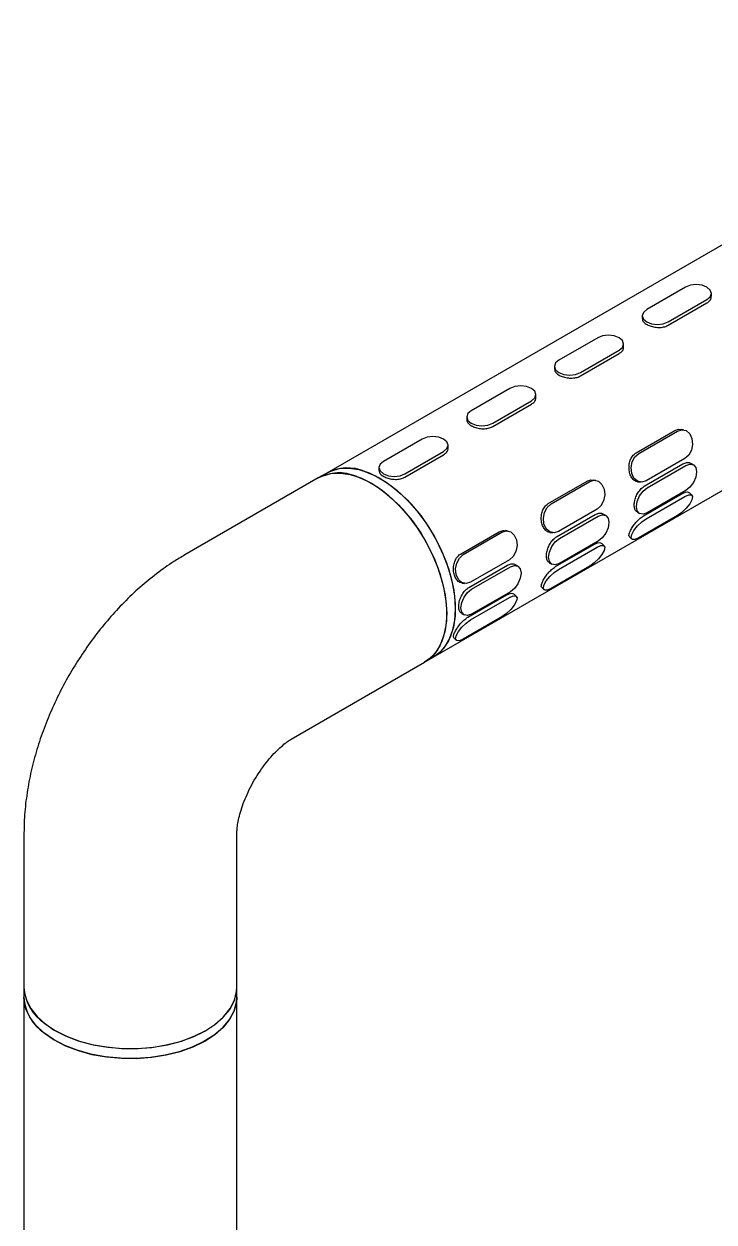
# Model space of a CAD drawing. Extents: x 97 to 1049, y 29 to 427.
# Drawn here: x 264.27 to 278.44, y 169.81 to 194.44 of the extents above; entities that cross this region are included whole.
import ezdxf

# ---------------------------------------------------------------- set-up
doc = ezdxf.new("R2010")
doc.units = 0
doc.header["$LTSCALE"] = 23.1
doc.header["$MEASUREMENT"] = 0
doc.layers.get('0').update_dxf_attribs({"linetype": 'CONTINUOUS'})

msp = doc.modelspace()

# ---------------------------------------------------------------- linework, layer by layer
at = {"color": 7, "linetype": 'Continuous', "lineweight": 25}
for p, q in [((313.35397, 209.96003), (270.48563, 185.21266)), ((272.67295, 181.42369), (315.5413, 206.17107)), ((277.85486, 189.03333), (277.05936, 188.5741)), ((277.50131, 188.31897), (278.2968, 188.7782)), ((277.50131, 188.24962), (278.2968, 188.70885)), ((278.38833, 188.84556), (278.38833, 188.90577)), ((276.96784, 188.44654), (276.96784, 188.38633)), ((276.05174, 187.99241), (275.25624, 187.53318)), ((275.69818, 187.27805), (276.49368, 187.73728)), ((276.58521, 187.80464), (276.58521, 187.86485)), ((275.69818, 187.2087), (276.49368, 187.66793)), ((275.16471, 187.40562), (275.16471, 187.34541)), ((274.24862, 186.95149), (273.45312, 186.49226)), ((274.78209, 186.76372), (274.78209, 186.82393)), ((273.89506, 186.23713), (274.69056, 186.69636)), ((273.89506, 186.16778), (274.69056, 186.62701)), ((273.36159, 186.3647), (273.36159, 186.30449)), ((276.84024, 185.62597), (277.63574, 186.0852)), ((276.89668, 185.61711), (277.69217, 186.07634)), ((277.81622, 186.10165), (277.76392, 186.10986)), ((272.44549, 185.91057), (271.65, 185.45134)), ((272.97896, 185.7228), (272.97896, 185.78301)), ((272.09194, 185.19621), (272.88743, 185.65544)), ((272.09194, 185.12686), (272.88743, 185.58609)), ((277.84333, 185.50952), (277.04783, 185.05029)), ((271.55847, 185.32378), (271.55847, 185.26357)), ((277.00814, 184.93978), (277.80364, 185.39901)), ((277.0682, 184.90511), (277.8637, 185.36434)), ((278.01994, 185.37981), (277.96779, 185.40991)), ((270.30885, 185.11061), (267.56881, 183.52882)), ((270.48563, 185.21266), (270.30885, 185.11061)), ((275.03712, 184.58505), (275.83261, 185.04428)), ((275.09356, 184.57619), (275.88905, 185.03542)), ((276.01309, 185.06072), (275.9608, 185.06893)), ((276.87149, 185.03319), (276.92379, 185.02498)), ((276.99139, 184.32942), (277.78689, 184.78865)), ((277.04783, 184.27312), (277.84333, 184.73235)), ((277.8637, 184.854), (277.0682, 184.39477)), ((277.98845, 184.75743), (277.94125, 184.80452)), ((275.20502, 183.89886), (276.00052, 184.35809)), ((276.0402, 184.4686), (275.24471, 184.00937)), ((275.26508, 183.86419), (276.06058, 184.32342)), ((276.21681, 184.33889), (276.16467, 184.36899)), ((276.85983, 184.4094), (276.91197, 184.3793)), ((277.69217, 184.34005), (276.89668, 183.88082)), ((273.234, 183.54413), (274.02949, 184.00336)), ((273.29043, 183.53527), (274.08593, 183.9945)), ((274.20997, 184.0198), (274.15768, 184.02801)), ((275.06837, 183.99227), (275.12067, 183.98406)), ((275.18827, 183.2885), (275.98377, 183.74773)), ((276.06058, 183.81308), (275.26508, 183.35385)), ((276.18533, 183.71651), (276.13813, 183.7636)), ((276.70435, 183.90282), (276.75155, 183.85573)), ((275.24471, 183.2322), (276.0402, 183.69143)), ((273.4019, 182.85794), (274.1974, 183.31717)), ((274.23708, 183.42768), (273.44159, 182.96845)), ((273.46196, 182.82327), (274.25745, 183.2825)), ((274.41369, 183.29797), (274.36155, 183.32807)), ((275.0567, 183.36848), (275.10884, 183.33838)), ((275.88905, 183.29912), (275.09356, 182.8399)), ((273.26525, 182.95135), (273.31755, 182.94314)), ((274.25745, 182.77216), (273.46196, 182.31293)), ((274.90123, 182.8619), (274.94843, 182.81481)), ((273.38515, 182.24758), (274.18065, 182.70681)), ((273.44159, 182.19128), (274.23708, 182.65051)), ((274.38221, 182.67559), (274.33501, 182.72268)), ((273.25358, 182.32756), (273.30572, 182.29746)), ((274.08593, 182.2582), (273.29043, 181.79897)), ((273.0981, 181.82098), (273.14531, 181.77389)), ((269.75613, 179.73985), (272.49617, 181.32164)), ((272.49617, 181.32164), (272.67295, 181.42369)), ((264.26526, 177.80701), (264.26526, 174.64291)), ((268.64026, 174.64291), (268.64026, 177.80701)), ((264.26526, 174.64291), (264.26526, 174.43878)), ((268.64026, 174.43878), (268.64026, 174.64291)), ((264.26526, 174.43878), (264.26526, 158.10796)), ((268.64026, 158.10796), (268.64026, 174.43878))]:
    msp.add_line(p, q, dxfattribs=at)
at = {"color": 7, "linetype": 'Continuous', "lineweight": 25, "flags": 128}
for points in [[(278.2968, 188.7782), (278.36454, 188.83673), (278.38833, 188.90577), (278.36454, 188.9748), (278.2968, 189.03333), (278.19542, 189.07244), (278.07583, 189.08617), (277.95624, 189.07244), (277.85486, 189.03333)], [(277.05936, 188.5741), (276.99162, 188.51558), (276.96784, 188.44654), (276.99162, 188.3775), (277.05936, 188.31897), (277.16075, 188.27987), (277.28034, 188.26614), (277.39992, 188.27987), (277.50131, 188.31897)], [(276.49368, 187.73728), (276.56142, 187.79581), (276.58521, 187.86485), (276.56142, 187.93388), (276.49368, 187.99241), (276.3923, 188.03152), (276.27271, 188.04525), (276.15312, 188.03152), (276.05174, 187.99241)], [(275.25624, 187.53318), (275.1885, 187.47465), (275.16471, 187.40562), (275.1885, 187.33658), (275.25624, 187.27805), (275.35762, 187.23895), (275.47721, 187.22522), (275.5968, 187.23895), (275.69818, 187.27805)], [(274.69056, 186.69636), (274.7583, 186.75489), (274.78209, 186.82393), (274.7583, 186.89296), (274.69056, 186.95149), (274.58917, 186.9906), (274.46959, 187.00433), (274.35, 186.9906), (274.24862, 186.95149)], [(273.45312, 186.49226), (273.38538, 186.43373), (273.36159, 186.3647), (273.38538, 186.29566), (273.45312, 186.23713), (273.5545, 186.19803), (273.67409, 186.1843), (273.79368, 186.19803), (273.89506, 186.23713)], [(272.88743, 185.65544), (272.95518, 185.71397), (272.97896, 185.78301), (272.95518, 185.85204), (272.88743, 185.91057), (272.78605, 185.94968), (272.66646, 185.96341), (272.54688, 185.94968), (272.44549, 185.91057)], [(277.69217, 186.07634), (277.78249, 186.10358), (277.87056, 186.08353), (277.94298, 186.01924), (277.98872, 185.92049), (278.00082, 185.80232), (277.97744, 185.68273), (277.92214, 185.57991), (277.84333, 185.50952)], [(277.04783, 185.05029), (276.95752, 185.02304), (276.86945, 185.04309), (276.79703, 185.10739), (276.75128, 185.20613), (276.73918, 185.3243), (276.76256, 185.4439), (276.81787, 185.54672), (276.89668, 185.61711)], [(270.48563, 185.21266), (270.56635, 185.25284), (270.74303, 185.30357), (270.93672, 185.31389), (271.1435, 185.28358), (271.35916, 185.21326), (271.57929, 185.10436), (271.79942, 184.9591), (272.01507, 184.78043), (272.22185, 184.572), (272.41555, 184.33805), (272.59222, 184.08333), (272.74828, 183.81303), (272.88053, 183.53267), (272.9863, 183.24793), (273.06343, 182.96463), (273.11034, 182.68852), (273.12608, 182.42523), (273.11034, 182.18012), (273.06343, 181.95817), (272.9863, 181.76392), (272.88053, 181.6013), (272.74828, 181.47363), (272.67295, 181.42369)], [(271.26949, 185.24701), (271.48832, 185.15378), (271.709, 185.02319), (271.92703, 184.85789), (272.13799, 184.66124), (272.33757, 184.43725), (272.52172, 184.19048), (272.68668, 183.92596), (272.8291, 183.64906), (272.94608, 183.36542), (273.03523, 183.08082), (273.09474, 182.80106), (273.12341, 182.53182), (273.12064, 182.27859), (273.08649, 182.04652), (273.02166, 181.84034), (272.92746, 181.66425), (272.80583, 181.52182), (272.67295, 181.42369)], [(271.65, 185.45134), (271.58226, 185.39281), (271.55847, 185.32378), (271.58226, 185.25474), (271.65, 185.19621), (271.75138, 185.15711), (271.87097, 185.14337), (271.99056, 185.15711), (272.09194, 185.19621)], [(277.8637, 185.36434), (277.94826, 185.39373), (278.01995, 185.3798), (278.06785, 185.32467), (278.08467, 185.23674), (278.06785, 185.12938), (278.01995, 185.01894), (277.94826, 184.92224), (277.8637, 184.854)], [(270.30885, 185.11061), (270.38957, 185.15079), (270.56625, 185.20152), (270.75995, 185.21184), (270.96673, 185.18153), (271.18238, 185.11121), (271.40251, 185.00231), (271.62264, 184.85705), (271.83829, 184.67838), (272.04507, 184.46995), (272.23877, 184.23599), (272.41545, 183.98128), (272.5715, 183.71098), (272.70376, 183.43061), (272.80953, 183.14588), (272.88665, 182.86258), (272.93356, 182.58647), (272.94931, 182.32318), (272.93356, 182.07807), (272.88665, 181.85612), (272.80953, 181.66187), (272.70376, 181.49925), (272.5715, 181.37158), (272.49617, 181.32164)], [(271.09272, 185.14496), (271.31154, 185.05173), (271.53222, 184.92114), (271.75026, 184.75583), (271.96121, 184.55919), (272.1608, 184.3352), (272.34494, 184.08843), (272.50991, 183.8239), (272.65233, 183.547), (272.7693, 183.26337), (272.85845, 182.97877), (272.91797, 182.69901), (272.94663, 182.42977), (272.94386, 182.17654), (272.90971, 181.94447), (272.84488, 181.73829), (272.75069, 181.5622), (272.62905, 181.41977), (272.49617, 181.32164)], [(275.88905, 185.03542), (275.97937, 185.06266), (276.06744, 185.04261), (276.13986, 184.97832), (276.1856, 184.87957), (276.1977, 184.7614), (276.17432, 184.64181), (276.11901, 184.53899), (276.0402, 184.4686)], [(277.0682, 184.39477), (276.98364, 184.36538), (276.91195, 184.37931), (276.86405, 184.43444), (276.84723, 184.52238), (276.86405, 184.62974), (276.91195, 184.74017), (276.98364, 184.83687), (277.0682, 184.90511)], [(277.84333, 184.73235), (277.92214, 184.76623), (277.97744, 184.7651), (278.00082, 184.72911), (277.98872, 184.66376), (277.94298, 184.57899), (277.87056, 184.4877), (277.78249, 184.40379), (277.69217, 184.34005)], [(275.24471, 184.00937), (275.15439, 183.98212), (275.06632, 184.00217), (274.9939, 184.06647), (274.94816, 184.16521), (274.93606, 184.28338), (274.95944, 184.40298), (275.01475, 184.5058), (275.09356, 184.57619)], [(276.06058, 184.32342), (276.14514, 184.35281), (276.21683, 184.33888), (276.26473, 184.28375), (276.28155, 184.19581), (276.26473, 184.08846), (276.21683, 183.97802), (276.14514, 183.88132), (276.06058, 183.81308)], [(276.89668, 183.88082), (276.81787, 183.84693), (276.76256, 183.84807), (276.73918, 183.88405), (276.75128, 183.9494), (276.79703, 184.03418), (276.86945, 184.12547), (276.95752, 184.20937), (277.04783, 184.27312)], [(274.08593, 183.9945), (274.17624, 184.02174), (274.26432, 184.00169), (274.33673, 183.9374), (274.38248, 183.83865), (274.39458, 183.72048), (274.3712, 183.60089), (274.31589, 183.49807), (274.23708, 183.42768)], [(275.26508, 183.35385), (275.18052, 183.32446), (275.10883, 183.33839), (275.06093, 183.39352), (275.04411, 183.48146), (275.06093, 183.58882), (275.10883, 183.69925), (275.18052, 183.79595), (275.26508, 183.86419)], [(273.44159, 182.96845), (273.35127, 182.9412), (273.2632, 182.96125), (273.19078, 183.02555), (273.14504, 183.12429), (273.13294, 183.24246), (273.15632, 183.36206), (273.21163, 183.46488), (273.29043, 183.53527)], [(276.0402, 183.69143), (276.11901, 183.72531), (276.17432, 183.72418), (276.1977, 183.68819), (276.1856, 183.62284), (276.13986, 183.53807), (276.06744, 183.44678), (275.97937, 183.36287), (275.88905, 183.29912)], [(274.25745, 183.2825), (274.34202, 183.31189), (274.4137, 183.29796), (274.4616, 183.24283), (274.47843, 183.15489), (274.4616, 183.04754), (274.4137, 182.9371), (274.34202, 182.8404), (274.25745, 182.77216)], [(275.09356, 182.8399), (275.01475, 182.80601), (274.95944, 182.80715), (274.93606, 182.84313), (274.94816, 182.90848), (274.9939, 182.99326), (275.06632, 183.08454), (275.15439, 183.16845), (275.24471, 183.2322)], [(273.46196, 182.31293), (273.3774, 182.28354), (273.30571, 182.29747), (273.25781, 182.3526), (273.24099, 182.44054), (273.25781, 182.5479), (273.30571, 182.65833), (273.3774, 182.75503), (273.46196, 182.82327)], [(274.23708, 182.65051), (274.31589, 182.68439), (274.3712, 182.68326), (274.39458, 182.64727), (274.38248, 182.58192), (274.33673, 182.49715), (274.26432, 182.40586), (274.17624, 182.32195), (274.08593, 182.2582)], [(273.29043, 181.79897), (273.21163, 181.76509), (273.15632, 181.76622), (273.13294, 181.80221), (273.14504, 181.86756), (273.19078, 181.95234), (273.2632, 182.04362), (273.35127, 182.12753), (273.44159, 182.19128)], [(264.26526, 174.64291), (264.27084, 174.55282), (264.31525, 174.37448), (264.40319, 174.2016), (264.53284, 174.03771), (264.70158, 173.88613), (264.90597, 173.74996), (265.14184, 173.63197), (265.40441, 173.53456), (265.68831, 173.45972), (265.98778, 173.40895), (266.29671, 173.38331), (266.60882, 173.38331), (266.91775, 173.40895), (267.21722, 173.45972), (267.50112, 173.53456), (267.76368, 173.63197), (267.99956, 173.74996), (268.20395, 173.88613), (268.37269, 174.03771), (268.50234, 174.2016), (268.59027, 174.37448), (268.63469, 174.55282), (268.64026, 174.64291)], [(264.68423, 173.8997), (264.88545, 173.76197), (265.11857, 173.64217), (265.37886, 173.54274), (265.66101, 173.46571), (265.95927, 173.41265), (266.26758, 173.38463), (266.57967, 173.38222), (266.88916, 173.40548), (267.18978, 173.45393), (267.47539, 173.52658), (267.74018, 173.62196), (267.97876, 173.73812), (268.18628, 173.8727), (268.35851, 174.02296), (268.49195, 174.18584), (268.58387, 174.35803), (268.63241, 174.53601), (268.64026, 174.64291)], [(268.64026, 174.43878), (268.63044, 174.31923), (268.5788, 174.14154), (268.48389, 173.9699), (268.34762, 173.8078), (268.17279, 173.65854), (267.96293, 173.52517), (267.72234, 173.4104), (267.4559, 173.31657), (267.16904, 173.24558), (266.86759, 173.19887), (266.55771, 173.17741), (266.24568, 173.18163), (265.93788, 173.21144), (265.64055, 173.26623), (265.35976, 173.3449), (265.10122, 173.44583), (264.87019, 173.56697), (264.67138, 173.70587), (264.50883, 173.85968), (264.38586, 174.02528), (264.30496, 174.1993), (264.26778, 174.37819), (264.26526, 174.43878)], [(264.68423, 173.69557), (264.88545, 173.55783), (265.11857, 173.43804), (265.37886, 173.33861), (265.66101, 173.26158), (265.95927, 173.20851), (266.26758, 173.18049), (266.57967, 173.17809), (266.88916, 173.20134), (267.18978, 173.24979), (267.47539, 173.32244), (267.74018, 173.41782), (267.97876, 173.53398), (268.18628, 173.66856), (268.35851, 173.81882), (268.49195, 173.9817), (268.58387, 174.15389), (268.63241, 174.33187), (268.64026, 174.43878)]]:
    msp.add_lwpolyline(points, dxfattribs=at)
at = {"color": 7, "linetype": 'Continuous', "lineweight": 25}
for centre, radius, start, end in [((270.91453, 184.38618), 0.93114, 67.590991, 117.427358), ((270.73775, 184.28413), 0.93114, 67.590991, 117.427358), ((265.23435, 174.69951), 0.97074, 183.342734, 235.479297), ((265.23435, 174.49538), 0.97074, 183.342734, 235.479297)]:
    msp.add_arc(centre, radius, start, end, dxfattribs=at)
for points, knots in [([(278.2968, 188.70885), (278.31864, 188.7249), (278.36231, 188.75701), (278.38958, 188.80831), (278.38542, 188.83787), (278.38436, 188.84544)], [0, 0, 0, 0, 0.42667208, 0.85323816, 1, 1, 1, 1]), ([(276.97181, 188.38645), (276.97172, 188.37446), (276.97149, 188.34418), (277.0112, 188.29772), (277.08113, 188.25246), (277.17426, 188.21929), (277.27886, 188.20262), (277.38391, 188.20653), (277.45805, 188.2266), (277.49253, 188.24495), (277.50131, 188.24962)], [0, 0, 0, 0, 0.09413022, 0.23776364, 0.38041051, 0.52202788, 0.66414593, 0.80752788, 0.95099024, 1, 1, 1, 1]), ([(276.49368, 187.66793), (276.51552, 187.68398), (276.55918, 187.71609), (276.58646, 187.76739), (276.5823, 187.79695), (276.58124, 187.80452)], [0, 0, 0, 0, 0.42667208, 0.85323816, 1, 1, 1, 1]), ([(275.16869, 187.34553), (275.1686, 187.33354), (275.16836, 187.30326), (275.20807, 187.2568), (275.27801, 187.21154), (275.37114, 187.17837), (275.47574, 187.1617), (275.58079, 187.16561), (275.65493, 187.18568), (275.6894, 187.20403), (275.69818, 187.2087)], [0, 0, 0, 0, 0.09413022, 0.23776364, 0.38041051, 0.52202788, 0.66414593, 0.80752788, 0.95099024, 1, 1, 1, 1]), ([(274.69056, 186.62701), (274.71239, 186.64306), (274.75606, 186.67517), (274.78334, 186.72647), (274.77918, 186.75603), (274.77811, 186.7636)], [0, 0, 0, 0, 0.42667208, 0.85323816, 1, 1, 1, 1]), ([(273.36556, 186.30461), (273.36547, 186.29262), (273.36524, 186.26234), (273.40495, 186.21588), (273.47488, 186.17062), (273.56802, 186.13745), (273.67262, 186.12078), (273.77767, 186.12469), (273.8518, 186.14476), (273.88628, 186.16311), (273.89506, 186.16778)], [0, 0, 0, 0, 0.094130222, 0.23776364, 0.380410515, 0.522027885, 0.664145929, 0.807527883, 0.950990236, 1, 1, 1, 1]), ([(277.63574, 186.0852), (277.66169, 186.09745), (277.7034, 186.11716), (277.74693, 186.10886), (277.76338, 186.10573)], [0, 0, 0, 0, 0.62206844, 1, 1, 1, 1]), ([(272.88743, 185.58609), (272.90927, 185.60214), (272.95294, 185.63425), (272.98022, 185.68554), (272.97606, 185.71511), (272.97499, 185.72268)], [0, 0, 0, 0, 0.42667208, 0.85323816, 1, 1, 1, 1]), ([(276.87203, 185.03732), (276.86242, 185.03777), (276.82814, 185.03936), (276.77779, 185.07799), (276.72825, 185.14837), (276.69886, 185.24288), (276.692, 185.34772), (276.7092, 185.45233), (276.75045, 185.54462), (276.79917, 185.59992), (276.83191, 185.62068), (276.84024, 185.62597)], [0, 0, 0, 0, 0.05046915, 0.17994372, 0.30997067, 0.43910454, 0.56730642, 0.69596155, 0.82576086, 0.95563296, 1, 1, 1, 1]), ([(271.56244, 185.26369), (271.56235, 185.2517), (271.56212, 185.22142), (271.60183, 185.17496), (271.67176, 185.1297), (271.7649, 185.09653), (271.8695, 185.07986), (271.97455, 185.08377), (272.04868, 185.10384), (272.08316, 185.12219), (272.09194, 185.12686)], [0, 0, 0, 0, 0.09413022, 0.23776364, 0.38041051, 0.52202788, 0.66414593, 0.80752788, 0.95099024, 1, 1, 1, 1]), ([(277.80364, 185.39901), (277.82846, 185.40989), (277.8781, 185.43165), (277.93616, 185.42962), (277.95969, 185.41124), (277.9657, 185.40653)], [0, 0, 0, 0, 0.42671644, 0.85332688, 1, 1, 1, 1]), ([(275.83261, 185.04428), (275.85856, 185.05653), (275.90028, 185.07624), (275.94381, 185.06794), (275.96026, 185.06481)], [0, 0, 0, 0, 0.62206844, 1, 1, 1, 1]), ([(276.86192, 184.41278), (276.85148, 184.4187), (276.82513, 184.43365), (276.80475, 184.49128), (276.80052, 184.57448), (276.81835, 184.67173), (276.85621, 184.77065), (276.91213, 184.85967), (276.96658, 184.91383), (276.99971, 184.93452), (277.00814, 184.93978)], [0, 0, 0, 0, 0.0941616, 0.23779004, 0.38043197, 0.52204444, 0.66415756, 0.80753455, 0.95099193, 1, 1, 1, 1]), ([(277.78689, 184.78865), (277.81093, 184.80026), (277.85901, 184.82349), (277.91339, 184.82567), (277.93129, 184.80887), (277.93874, 184.80188)], [0, 0, 0, 0, 0.36870942, 0.73732723, 1, 1, 1, 1]), ([(275.06891, 183.9964), (275.0593, 183.99684), (275.02502, 183.99844), (274.97467, 184.03707), (274.92513, 184.10745), (274.89574, 184.20196), (274.88888, 184.3068), (274.90608, 184.41141), (274.94732, 184.5037), (274.99605, 184.559), (275.02878, 184.57976), (275.03712, 184.58505)], [0, 0, 0, 0, 0.05046915, 0.17994372, 0.30997067, 0.43910454, 0.56730642, 0.69596155, 0.82576086, 0.95563296, 1, 1, 1, 1]), ([(276.00052, 184.35809), (276.02534, 184.36897), (276.07498, 184.39073), (276.13304, 184.3887), (276.15656, 184.37032), (276.16258, 184.36561)], [0, 0, 0, 0, 0.42671644, 0.85332688, 1, 1, 1, 1]), ([(276.70686, 183.90546), (276.70412, 183.90671), (276.69194, 183.91226), (276.69487, 183.94826), (276.71551, 184.01053), (276.75845, 184.08971), (276.8176, 184.17407), (276.88883, 184.25333), (276.94931, 184.30379), (276.98285, 184.32422), (276.99139, 184.32942)], [0, 0, 0, 0, 0.04406622, 0.195637715, 0.346168144, 0.495612171, 0.645584543, 0.796890676, 0.948281652, 1, 1, 1, 1]), ([(274.02949, 184.00336), (274.05544, 184.01561), (274.09715, 184.03532), (274.14069, 184.02702), (274.15714, 184.02388)], [0, 0, 0, 0, 0.62206844, 1, 1, 1, 1]), ([(275.05879, 183.37186), (275.04836, 183.37778), (275.02201, 183.39273), (275.00162, 183.45036), (274.99739, 183.53356), (275.01523, 183.63081), (275.05309, 183.72973), (275.109, 183.81875), (275.16346, 183.87291), (275.19659, 183.8936), (275.20502, 183.89886)], [0, 0, 0, 0, 0.0941616, 0.23779004, 0.38043197, 0.52204444, 0.66415756, 0.80753455, 0.95099193, 1, 1, 1, 1]), ([(275.98377, 183.74773), (276.00781, 183.75934), (276.05589, 183.78257), (276.11027, 183.78475), (276.12817, 183.76795), (276.13561, 183.76096)], [0, 0, 0, 0, 0.36870942, 0.73732723, 1, 1, 1, 1]), ([(267.56881, 183.52882), (267.49407, 183.48415), (267.29639, 183.366), (266.98714, 183.14686), (266.64527, 182.86641), (266.31962, 182.55756), (266.01201, 182.22398), (265.72442, 181.86872), (265.45828, 181.49459), (265.21484, 181.10398), (264.99529, 180.69908), (264.80098, 180.28191), (264.63331, 179.85436), (264.49396, 179.41819), (264.38462, 178.97511), (264.30822, 178.52721), (264.27045, 178.13677), (264.26669, 177.89745), (264.26526, 177.80701)], [0, 0, 0, 0, 0.03967443, 0.10493487, 0.17037993, 0.23593042, 0.30132254, 0.36647515, 0.43141931, 0.49625645, 0.56112773, 0.62617041, 0.69152315, 0.75735149, 0.8237984, 0.89095134, 0.95878905, 1, 1, 1, 1]), ([(273.26579, 182.95548), (273.25617, 182.95592), (273.2219, 182.95752), (273.17155, 182.99615), (273.12201, 183.06653), (273.09261, 183.16104), (273.08576, 183.26588), (273.10295, 183.37048), (273.1442, 183.46278), (273.19293, 183.51808), (273.22566, 183.53884), (273.234, 183.54413)], [0, 0, 0, 0, 0.05046915, 0.17994372, 0.30997067, 0.43910454, 0.56730642, 0.69596155, 0.82576086, 0.95563296, 1, 1, 1, 1]), ([(274.1974, 183.31717), (274.22222, 183.32805), (274.27186, 183.34981), (274.32992, 183.34778), (274.35344, 183.3294), (274.35946, 183.32469)], [0, 0, 0, 0, 0.42671644, 0.85332688, 1, 1, 1, 1]), ([(274.90374, 182.86454), (274.901, 182.86579), (274.88882, 182.87134), (274.89174, 182.90734), (274.91239, 182.96961), (274.95532, 183.04879), (275.01448, 183.13315), (275.08571, 183.21241), (275.14619, 183.26287), (275.17973, 183.2833), (275.18827, 183.2885)], [0, 0, 0, 0, 0.04406622, 0.19563772, 0.34616814, 0.49561217, 0.64558454, 0.79689068, 0.94828165, 1, 1, 1, 1]), ([(273.25567, 182.33094), (273.24524, 182.33686), (273.21889, 182.35181), (273.1985, 182.40944), (273.19427, 182.49264), (273.2121, 182.58989), (273.24997, 182.68881), (273.30588, 182.77783), (273.36034, 182.83199), (273.39346, 182.85267), (273.4019, 182.85794)], [0, 0, 0, 0, 0.0941616, 0.23779004, 0.38043197, 0.52204444, 0.66415756, 0.80753455, 0.95099193, 1, 1, 1, 1]), ([(274.18065, 182.70681), (274.20469, 182.71842), (274.25277, 182.74164), (274.30715, 182.74383), (274.32504, 182.72703), (274.33249, 182.72004)], [0, 0, 0, 0, 0.36870942, 0.73732723, 1, 1, 1, 1]), ([(273.10062, 181.82362), (273.09787, 181.82487), (273.0857, 181.83042), (273.08862, 181.86642), (273.10927, 181.92869), (273.1522, 182.00787), (273.21135, 182.09223), (273.28258, 182.17149), (273.34307, 182.22195), (273.37661, 182.24238), (273.38515, 182.24758)], [0, 0, 0, 0, 0.04406622, 0.19563772, 0.34616814, 0.49561217, 0.64558454, 0.79689068, 0.94828165, 1, 1, 1, 1]), ([(268.64026, 177.80701), (268.64046, 177.821), (268.64099, 177.85943), (268.64891, 177.95003), (268.67142, 178.08289), (268.71074, 178.24076), (268.76876, 178.41761), (268.84606, 178.607), (268.94165, 178.80152), (269.05298, 178.99346), (269.17588, 179.17507), (269.30488, 179.33931), (269.4334, 179.48035), (269.55444, 179.59425), (269.66025, 179.67868), (269.724, 179.721), (269.75067, 179.73665), (269.75613, 179.73985)], [0, 0, 0, 0, 0.0385188, 0.10583434, 0.17395974, 0.24383661, 0.3156595, 0.38927369, 0.46428115, 0.54013916, 0.61623583, 0.69176966, 0.76623775, 0.83932703, 0.91102774, 0.98176529, 1, 1, 1, 1])]:
    msp.add_open_spline(points, degree=3, knots=knots, dxfattribs=at)

doc.saveas('drawing.dxf')
